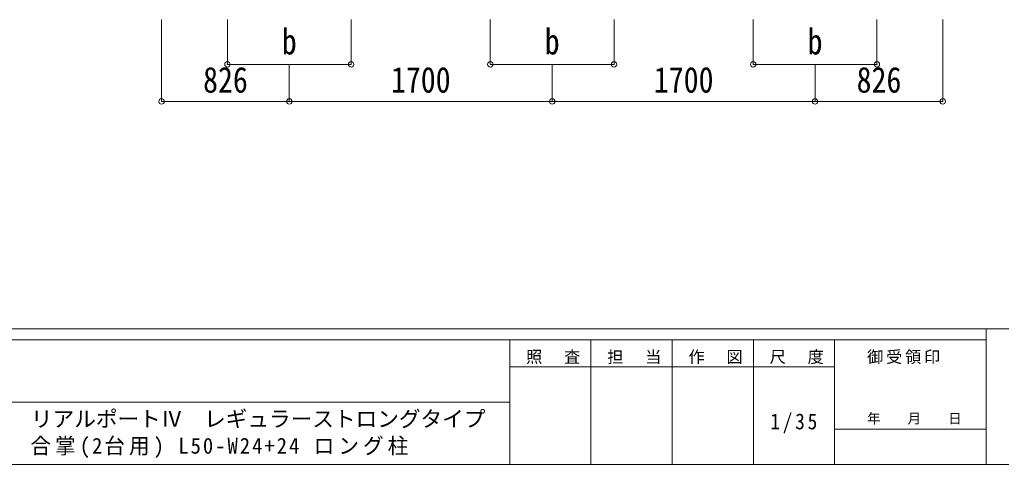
# Model space of a CAD drawing. Units: millimetres at full size, sheet at 1:35. Extents: x -9783 to 9892, y -6828 to 6752.
# Drawn here: x 36 to 6384, y -6828 to -3954 of the extents above; entities that cross this region are included whole.
import ezdxf
from ezdxf.enums import TextEntityAlignment as Align

# ---------------------------------------------------------------- set-up
doc = ezdxf.new("R2010")
doc.units = ezdxf.units.MM
doc.header["$LTSCALE"] = 35
doc.header["$PDMODE"] = 32
doc.header["$PDSIZE"] = 35
doc.layers.add('0-A_寸法', color=6, linetype='Continuous', lineweight=9)
doc.layers.add('F-0_240', color=7, linetype='Continuous', lineweight=9)
doc.styles.add('ＭＳ ゴシック', font='')
doc.styles.get('ＭＳ ゴシック').set_extended_font_data('MS Gothic')

msp = doc.modelspace()

# ---------------------------------------------------------------- linework, layer by layer
at = {"layer": '0-A_寸法'}
for p, q in [((953.76, -4483.04), (953.76, -3954.09)), ((1379.76, -4243.06), (1379.76, -3954.09)), ((2179.76, -4243.06), (2179.76, -3954.09)), ((3079.76, -4243.06), (3079.76, -3954.09)), ((3879.76, -4243.06), (3879.76, -3954.09)), ((4779.76, -4243.06), (4779.76, -3954.09)), ((5579.76, -4243.06), (5579.76, -3954.09)), ((6005.76, -4483.04), (6005.76, -3954.09)), ((1379.76, -4243.06), (2179.76, -4243.06)), ((1779.76, -4483.04), (1779.76, -4243.06)), ((3079.76, -4243.06), (3879.76, -4243.06)), ((3479.76, -4483.04), (3479.76, -4243.06)), ((4779.76, -4243.06), (5579.76, -4243.06)), ((5179.76, -4483.04), (5179.76, -4243.06)), ((953.76, -4483.04), (1779.76, -4483.04)), ((1779.76, -4483.04), (3479.76, -4483.04)), ((5179.76, -4483.04), (3479.76, -4483.04)), ((5179.76, -4483.04), (6005.76, -4483.04))]:
    msp.add_line(p, q, dxfattribs=at)
for p in [(1379.76, -4243.06), (2179.76, -4243.06), (3079.76, -4243.06), (3879.76, -4243.06), (4779.76, -4243.06), (5579.76, -4243.06), (953.76, -4483.04), (1779.76, -4483.04), (3479.76, -4483.04), (5179.76, -4483.04), (6005.76, -4483.04)]:
    msp.add_point(p, dxfattribs=at)
at = {"layer": 'F-0_240', "color": 5}
for p, q in [((-9783.03, -5953.1), (9396.97, -5953.1)), ((6285.75, -5953.1), (6285.75, -6828.1)), ((-9783.03, -6023.1), (6285.75, -6023.1)), ((3205.75, -6023.1), (3205.75, -6828.1)), ((3730.75, -6023.1), (3730.75, -6828.1)), ((4255.75, -6023.1), (4255.75, -6828.1)), ((4780.75, -6023.1), (4780.75, -6828.1)), ((5305.75, -6023.1), (5305.75, -6828.1)), ((3205.75, -6198.1), (5305.75, -6198.1)), ((-3969.25, -6425.6), (3205.75, -6425.6)), ((5305.75, -6600.6), (6285.75, -6600.6)), ((-9783.03, -6828.1), (9396.97, -6828.1))]:
    msp.add_line(p, q, dxfattribs=at)

# ---------------------------------------------------------------- texts
at = {"layer": '0-A_寸法', "color": 7, "style": 'ＭＳ ゴシック', "width": 0.85}
for s, p in [('b', (1731.63, -4228.69)), ('b', (3431.63, -4228.69)), ('b', (5131.63, -4228.69)), ('826', (1222.38, -4476.04)), ('1700', (2437.26, -4476.04)), ('1700', (4137.26, -4476.04)), ('826', (5448.38, -4476.04))]:
    msp.add_text(s, height=166.8, dxfattribs=at).set_placement(p, align=Align.BOTTOM_LEFT)
at = {"layer": 'F-0_240', "style": 'ＭＳ ゴシック'}
for s, height, p in [('リアルポートⅣ\u3000レギュラーストロングタイプ', 102.6, (109.35, -6616.22)), ('年\u3000\u3000月\u3000\u3000日', 64.15, (5515.76, -6583.1))]:
    msp.add_text(s, height=height, dxfattribs=at).set_placement(p, align=Align.BOTTOM_LEFT)
at = {"layer": 'F-0_240', "attachment_point": 7, "style": 'ＭＳ ゴシック'}
for s, insert, char_height in [('\\T1.17;照\u3000査', (3310.76, -6180.6), 76.98), ('\\T1.17;担\u3000当', (3835.76, -6180.6), 76.98), ('\\T1.17;作\u3000図', (4360.75, -6180.6), 76.98), ('\\T1.17;尺\u3000度', (4885.76, -6180.6), 76.98), ('\\T1.17;御受領印', (5515.75, -6180.6), 76.98), ('\\T1.28;\\W0.9;1/35', (4890.13, -6626.85), 102.6), ('\\T1.2;\\W0.95;合掌(2台用)\\~L50-W24+24\\~ロング柱', (105.77, -6786.55), 102.6)]:
    msp.add_mtext(s, dxfattribs=dict(at, insert=insert, char_height=char_height))

doc.saveas('drawing.dxf')
